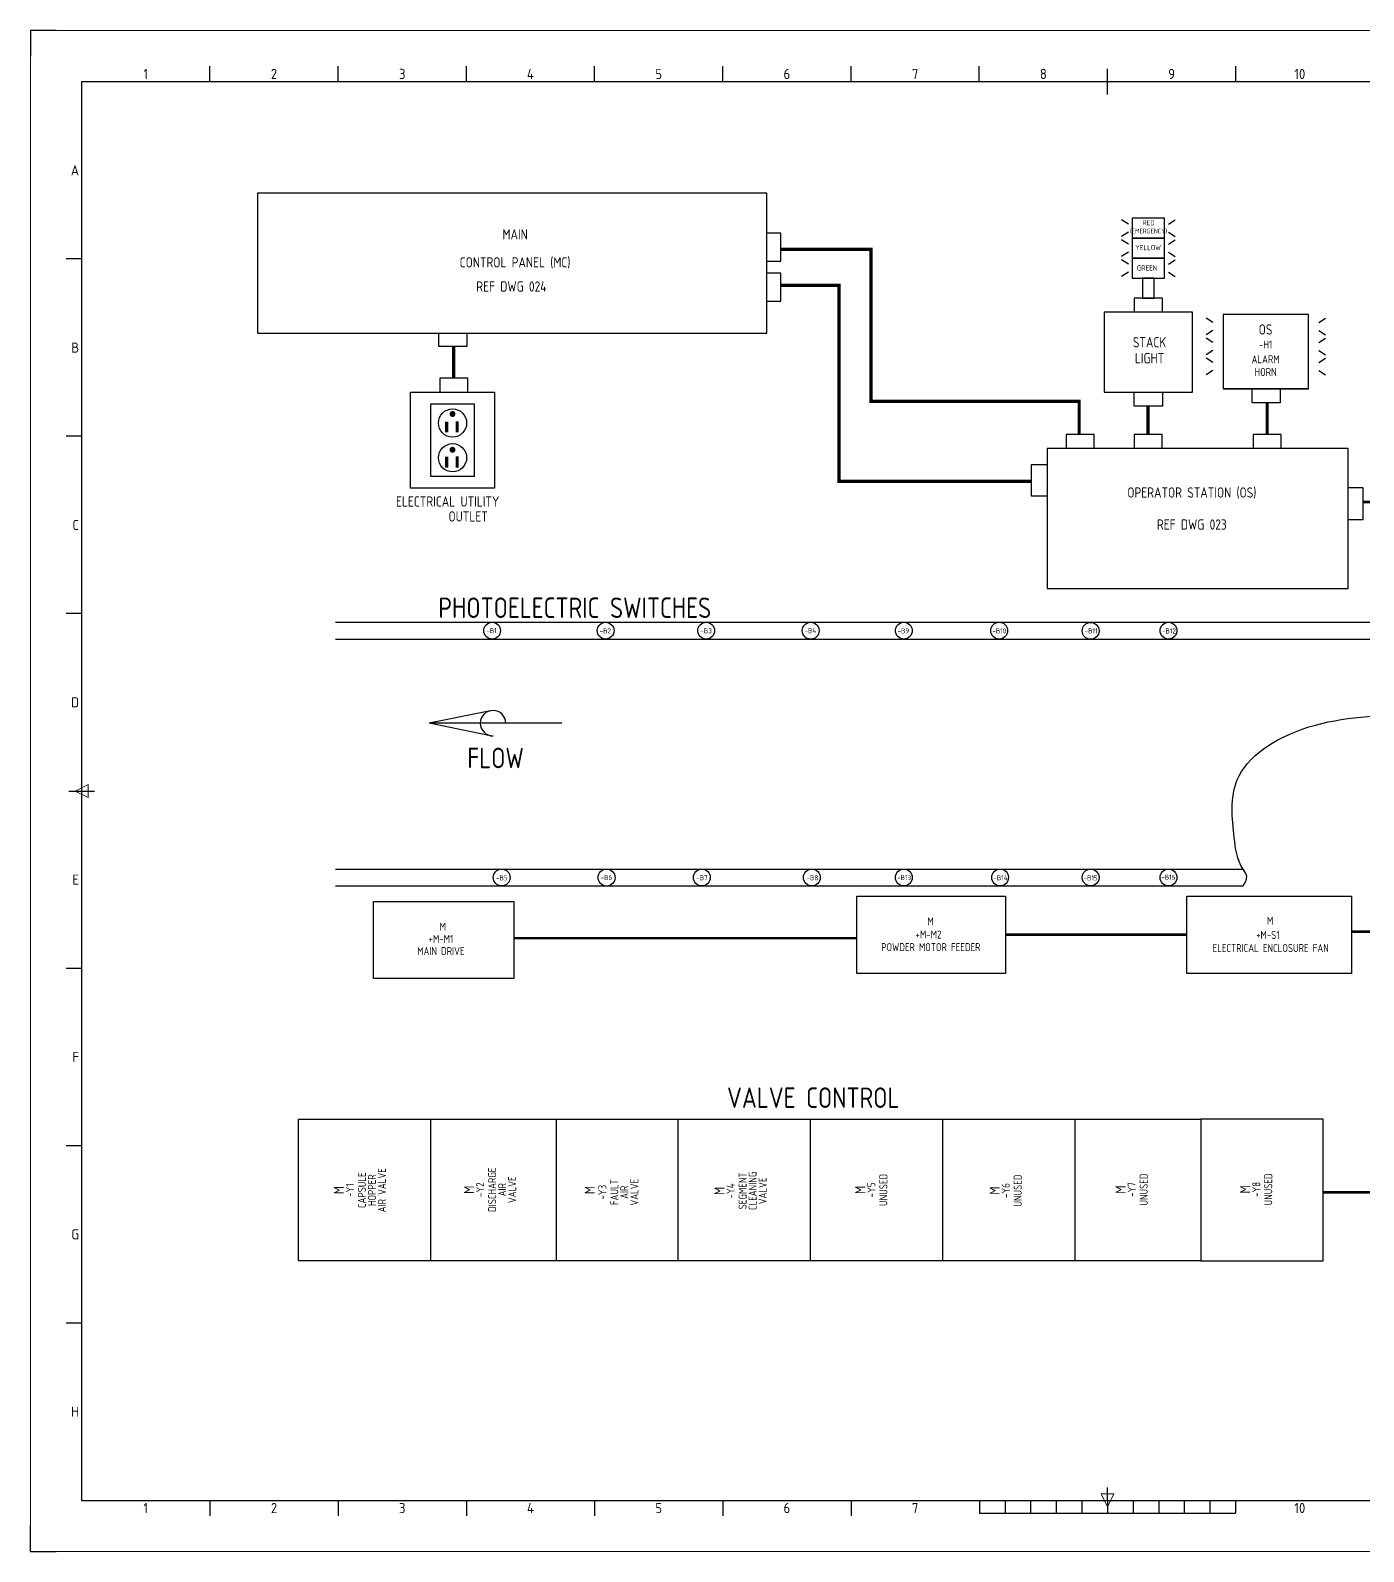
# Model space of a CAD drawing. Header units: millimetres. Extents: x 0 to 841, y 0 to 594.
# Drawn here: x 0 to 520, y 0 to 594 of the extents above; entities that cross this region are included whole.
import ezdxf
from ezdxf.enums import TextEntityAlignment as Align

# ---------------------------------------------------------------- set-up
doc = ezdxf.new("R2010")
doc.units = ezdxf.units.MM
doc.header["$LTSCALE"] = 12
for name, color, linetype in [('AE_BOR', 1, 'Continuous'), ('PCAT', 9, 'Continuous'), ('PDESC', 142, 'Continuous'), ('PLOC', 8, 'Continuous'), ('PMFG', 9, 'Continuous'), ('PSYMS', 7, 'Continuous'), ('PTAG', 150, 'Continuous'), ('REFDWG', 6, 'Continuous')]:
    doc.layers.add(name, color=color, linetype=linetype)
doc.styles.add('LEGACY', font='romans.shx')
doc.styles.add('WD_IEC', font='isocp2.shx', dxfattribs={"width": 0.9, "height": 4, "bigfont": 'gbcbig.shx'})

# ---------------------------------------------------------------- blocks, each defined once
blk = doc.blocks.new('gb_a1')
for p, q in [((20, 574), (20, 20)), ((20, 574), (821, 574)), ((20, 20), (821, 20))]:
    blk.add_line(p, q)
at = {"layer": 'AE_BOR', "lineweight": 30}
for p, q in [((10, 594), (0, 594)), ((0, 594), (0, 584)), ((0, 0), (0, 10)), ((0, 0), (10, 0))]:
    blk.add_line(p, q, dxfattribs=at)
at = {"layer": 'AE_BOR', "color": 1, "lineweight": 15}
for p, q in [((0, 594), (841, 594)), ((0, 0), (0, 594)), ((17.5, 297), (22.5, 299.5)), ((22.5, 294.5), (17.5, 297)), ((22.5, 299.5), (22.5, 294.5)), ((420.5, 17.5), (418, 22.5)), ((418, 22.5), (423, 22.5)), ((423, 22.5), (420.5, 17.5)), ((841, 0), (0, 0))]:
    blk.add_line(p, q, dxfattribs=at)
at = {"layer": 'AE_BOR'}
for p, q in [((70.0625, 574), (70.0625, 580)), ((120.125, 574), (120.125, 580)), ((170.1875, 574), (170.1875, 580)), ((220.25, 574), (220.25, 580)), ((270.3125, 574), (270.3125, 580)), ((320.375, 574), (320.375, 580)), ((370.4375, 574), (370.4375, 580)), ((470.5625, 574), (470.5625, 580)), ((20, 504.75), (14, 504.75)), ((20, 435.5), (14, 435.5)), ((20, 366.25), (14, 366.25)), ((20, 227.75), (14, 227.75)), ((20, 158.5), (14, 158.5)), ((20, 89.25), (14, 89.25)), ((70.0625, 20), (70.0625, 14)), ((120.125, 20), (120.125, 14)), ((170.1875, 20), (170.1875, 14)), ((220.25, 20), (220.25, 14)), ((270.3125, 20), (270.3125, 14)), ((320.375, 20), (320.375, 14))]:
    blk.add_line(p, q, dxfattribs=at)
at = {"layer": 'AE_BOR', "color": 2, "lineweight": 30}
for p, q in [((420.5, 574), (420.5, 579)), ((420.5, 569), (420.5, 574)), ((15, 297), (25, 297)), ((420.5, 20), (420.5, 25)), ((370.5, 20), (370.5, 15)), ((380.5, 20), (380.5, 15)), ((390.5, 20), (390.5, 15)), ((400.5, 20), (400.5, 15)), ((410.5, 20), (410.5, 15)), ((420.5, 20), (420.5, 15)), ((430.5, 20), (430.5, 15)), ((440.5, 20), (440.5, 15)), ((450.5, 20), (450.5, 15)), ((460.5, 20), (460.5, 15)), ((470.5, 20), (470.5, 15)), ((370.5, 15), (470.5, 15))]:
    blk.add_line(p, q, dxfattribs=at)
at = {"layer": 'AE_BOR', "style": 'WD_IEC'}
for s, p in [('1', (45.03125, 575)), ('2', (95.09375, 575)), ('3', (145.15625, 575)), ('4', (195.21875, 575)), ('5', (245.28125, 575)), ('6', (295.34375, 575)), ('7', (345.40625, 575)), ('8', (395.46875, 575)), ('9', (445.53125, 575)), ('10', (495.59375, 575)), ('1', (45.03125, 15)), ('2', (95.09375, 15)), ('3', (145.15625, 15)), ('4', (195.21875, 15)), ('5', (245.28125, 15)), ('6', (295.34375, 15)), ('7', (345.40625, 15)), ('10', (495.59375, 15))]:
    blk.add_text(s, height=4, dxfattribs=at).set_placement(p, align=Align.CENTER)
for s, p in [('A', (19, 539.375)), ('B', (19, 470.125)), ('C', (19, 400.875)), ('D', (19, 331.625)), ('E', (19, 262.375)), ('F', (19, 193.125)), ('G', (19, 123.875)), ('H', (19, 54.625))]:
    blk.add_text(s, height=4, dxfattribs=at).set_placement(p, align=Align.MIDDLE_RIGHT)
blk = doc.blocks.new('wd_ptag')
at = {"style": 'WD_IEC', "width": 0.9, "flags": 1}
blk.add_attdef('P_ITEM', text='', height=0.125, dxfattribs=at).set_placement((0, 0.469), align=Align.CENTER)
at = {"style": 'WD_IEC'}
for tag, width, p in [('INST', 0.8, (0, 0.312)), ('LOC', 0.8, (0, 0.156)), ('P_TAG1', 0.9, (0, 0)), ('DESC2', 0.9, (0, -0.344)), ('DESC1', 0.9, (0, -0.188)), ('DESC3', 0.9, (0, -0.5)), ('MFG', 0.9, (0, -0.656)), ('CAT', 0.9, (0, -0.812))]:
    blk.add_attdef(tag, text='', height=0.125, dxfattribs=dict(at, width=width)).set_placement(p, align=Align.CENTER)
at = {"linetype": 'Continuous', "style": 'WD_IEC'}
for tag, flags, p in [('RATING2', 9, (0.344, -0.187)), ('RATING4', 9, (0.344, -0.202)), ('RATING3', 9, (0.344, -0.218)), ('RATING8', 9, (0.344, -0.234)), ('RATING1', 9, (0.344, -0.171)), ('RATING10', 9, (0.344, -0.312)), ('RATING12', 9, (0.344, -0.327)), ('RATING11', 9, (0.344, -0.343)), ('RATING7', 9, (0.344, -0.249)), ('RATING6', 9, (0.344, -0.265)), ('RATING5', 9, (0.344, -0.281)), ('RATING9', 9, (0.344, -0.296)), ('WDBLKNAM', 1, (0.359, -0.369)), ('ASSYCODE', 9, (0.016, -0.859))]:
    blk.add_attdef(tag, text='', height=0.01, dxfattribs=dict(at, flags=flags)).set_placement(p, align=Align.CENTER)
blk = doc.blocks.new('MMREFDWG')
at = {"style": 'LEGACY', "width": 0.9, "flags": 8}
blk.add_attdef('REF_DWG', (0, 0), '', height=0.1, dxfattribs=at)
blk = doc.blocks.new('PNL275B')
at = {"layer": 'PSYMS'}
blk.add_circle((0, -3.28), 3.28, dxfattribs=at)
at = {"style": 'WD_IEC', "width": 0.9, "flags": 8}
blk.add_attdef('P_TAG1', text='', height=0.125, dxfattribs=at).set_placement((0, 0), align=Align.MIDDLE_CENTER)
for tag, p in [('RATING2', (0, -0.44)), ('RATING1', (0, -0.28))]:
    blk.add_attdef(tag, text='', height=0.125, dxfattribs=at).set_placement(p, align=Align.CENTER)
blk = doc.blocks.new('PNL276B')
at = {"layer": 'PSYMS'}
blk.add_circle((0, -3.28), 3.28, dxfattribs=at)
at = {"style": 'WD_IEC', "width": 0.9, "flags": 8}
blk.add_attdef('P_TAG1', text='', height=0.125, dxfattribs=at).set_placement((0, 0), align=Align.MIDDLE_CENTER)
for tag, p in [('RATING2', (0, -0.44)), ('RATING1', (0, -0.28))]:
    blk.add_attdef(tag, text='', height=0.125, dxfattribs=at).set_placement(p, align=Align.CENTER)
blk = doc.blocks.new('PNL277B')
at = {"layer": 'PSYMS'}
blk.add_circle((-0.34, -3.28), 3.3, dxfattribs=at)
at = {"style": 'WD_IEC', "width": 0.9, "flags": 8}
blk.add_attdef('P_TAG1', text='', height=0.125, dxfattribs=at).set_placement((0, 0), align=Align.MIDDLE_CENTER)
for tag, p in [('RATING2', (0, -0.44)), ('RATING1', (0, -0.28))]:
    blk.add_attdef(tag, text='', height=0.125, dxfattribs=at).set_placement(p, align=Align.CENTER)
blk = doc.blocks.new('PNL278B')
at = {"layer": 'PSYMS'}
blk.add_circle((0.2, -3.28), 3.29, dxfattribs=at)
at = {"style": 'WD_IEC', "width": 0.9, "flags": 8}
blk.add_attdef('P_TAG1', text='', height=0.125, dxfattribs=at).set_placement((0, 0), align=Align.MIDDLE_CENTER)
for tag, p in [('RATING2', (0, -0.44)), ('RATING1', (0, -0.28))]:
    blk.add_attdef(tag, text='', height=0.125, dxfattribs=at).set_placement(p, align=Align.CENTER)
blk = doc.blocks.new('PNL279B')
at = {"layer": 'PSYMS'}
blk.add_circle((0.37, -3.28), 3.3, dxfattribs=at)
at = {"style": 'WD_IEC', "width": 0.9, "flags": 8}
blk.add_attdef('P_TAG1', text='', height=0.125, dxfattribs=at).set_placement((0, 0), align=Align.MIDDLE_CENTER)
for tag, p in [('RATING2', (0, -0.44)), ('RATING1', (0, -0.28))]:
    blk.add_attdef(tag, text='', height=0.125, dxfattribs=at).set_placement(p, align=Align.CENTER)
blk = doc.blocks.new('PNL27BB')
at = {"layer": 'PSYMS'}
blk.add_circle((0.15, -3.28), 3.28, dxfattribs=at)
at = {"style": 'WD_IEC', "width": 0.9, "flags": 8}
blk.add_attdef('P_TAG1', text='', height=0.125, dxfattribs=at).set_placement((0, 0), align=Align.MIDDLE_CENTER)
for tag, p in [('RATING2', (0, -0.44)), ('RATING1', (0, -0.28))]:
    blk.add_attdef(tag, text='', height=0.125, dxfattribs=at).set_placement(p, align=Align.CENTER)
blk = doc.blocks.new('PNL3329')
at = {"layer": 'PSYMS'}
blk.add_circle((0.08, -3.28), 3.28, dxfattribs=at)
at = {"style": 'WD_IEC', "width": 0.9, "flags": 8}
blk.add_attdef('P_TAG1', text='', height=0.125, dxfattribs=at).set_placement((0, 0), align=Align.MIDDLE_CENTER)
for tag, p in [('RATING2', (0, -0.44)), ('RATING1', (0, -0.28))]:
    blk.add_attdef(tag, text='', height=0.125, dxfattribs=at).set_placement(p, align=Align.CENTER)
blk = doc.blocks.new('PNL3339')
at = {"layer": 'PSYMS'}
blk.add_circle((-0.29, -3.28), 3.29, dxfattribs=at)
at = {"style": 'WD_IEC', "width": 0.9, "flags": 8}
blk.add_attdef('P_TAG1', text='', height=0.125, dxfattribs=at).set_placement((0, 0), align=Align.MIDDLE_CENTER)
for tag, p in [('RATING2', (0, -0.44)), ('RATING1', (0, -0.28))]:
    blk.add_attdef(tag, text='', height=0.125, dxfattribs=at).set_placement(p, align=Align.CENTER)

msp = doc.modelspace()

# ---------------------------------------------------------------- linework, layer by layer
for p, q in [((428.64, 518.33), (426.01, 520.02)), ((444.26, 518.33), (446.89, 520.02)), ((293.01, 514.78), (287.54, 514.78)), ((293.01, 503.84), (293.01, 514.78)), ((428.64, 515.2), (426.01, 513.51)), ((428.64, 510.52), (426.01, 512.21)), ((444.26, 515.2), (446.89, 513.51)), ((444.26, 510.52), (446.89, 512.21)), ((428.64, 507.39), (426.01, 505.7)), ((444.26, 507.39), (446.89, 505.7)), ((287.54, 503.84), (293.01, 503.84)), ((293.01, 499.16), (287.54, 499.16)), ((293.01, 488.22), (293.01, 499.16)), ((428.64, 502.7), (426.01, 504.39)), ((428.64, 499.58), (426.01, 497.89)), ((444.26, 502.7), (446.89, 504.39)), ((444.26, 499.58), (446.89, 497.89)), ((287.54, 488.22), (293.01, 488.22)), ((430.98, 489.42), (430.98, 483.95)), ((441.92, 489.42), (430.98, 489.42)), ((441.92, 483.95), (441.92, 489.42)), ((461.64, 479.97), (459.01, 481.66)), ((503.01, 479.97), (505.64, 481.66)), ((159.41, 470.55), (159.41, 475.72)), ((170.35, 475.72), (170.35, 470.55)), ((461.64, 476.85), (459.01, 475.16)), ((503.01, 476.85), (505.64, 475.16)), ((170.35, 470.55), (159.41, 470.55)), ((461.64, 472.16), (459.01, 473.85)), ((503.01, 472.16), (505.64, 473.85)), ((461.64, 469.03), (459.01, 467.34)), ((461.64, 464.35), (459.01, 466.04)), ((503.01, 469.03), (505.64, 467.34)), ((503.01, 464.35), (505.64, 466.04)), ((170.74, 458.2), (159.8, 458.2)), ((159.8, 458.2), (159.8, 452.73)), ((170.74, 452.73), (170.74, 458.2)), ((461.64, 461.22), (459.01, 459.53)), ((503.01, 461.22), (505.64, 459.53)), ((148.39, 452.73), (181.2, 452.73)), ((148.39, 415.23), (148.39, 452.73)), ((181.2, 452.73), (181.2, 415.23)), ((430.98, 447.23), (430.98, 452.7)), ((441.92, 452.7), (441.92, 447.23)), ((498.48, 454.09), (465.67, 454.09)), ((477, 448.62), (477, 454.09)), ((487.93, 454.09), (487.93, 448.62)), ((441.92, 447.23), (430.98, 447.23)), ((487.93, 448.62), (477, 448.62)), ((415.26, 436.27), (404.32, 436.27)), ((404.32, 436.27), (404.32, 430.8)), ((415.26, 430.8), (415.26, 436.27)), ((441.82, 436.27), (430.89, 436.27)), ((430.89, 436.27), (430.89, 430.8)), ((441.82, 430.8), (441.82, 436.27)), ((488.32, 436.27), (477.39, 436.27)), ((477.39, 436.27), (477.39, 430.8)), ((488.32, 430.8), (488.32, 436.27)), ((390.79, 412.14), (390.79, 424.48)), ((390.79, 424.48), (396.97, 424.48)), ((181.2, 415.23), (148.39, 415.23)), ((396.76, 412.14), (390.79, 412.14)), ((520.33, 415.34), (514.5, 415.34)), ((520.33, 403.01), (520.33, 415.34)), ((514.5, 403.01), (520.33, 403.01)), ((119.16, 362.9), (585.55, 362.89)), ((119.16, 356.33), (580.57, 356.33)), ((179.61, 328.35), (155.7, 323.48)), ((185.59, 323.48), (155.7, 323.48)), ((179.61, 318.6), (155.7, 323.48)), ((179.61, 318.6), (155.7, 323.48)), ((207.46, 323.48), (157.49, 323.48)), ((119.16, 266.48), (473.44, 266.48)), ((119.16, 259.92), (473.44, 259.92)), ((156.19, 168.82), (156.19, 113.47)), ((205.32, 168.82), (205.32, 113.47)), ((252.76, 168.82), (252.76, 113.47)), ((304.43, 168.82), (304.43, 113.47)), ((356.1, 168.82), (356.1, 113.47)), ((407.78, 168.82), (407.78, 113.47)), ((456.91, 168.82), (456.91, 113.47)), ((504.71, 168.82), (456.91, 168.82)), ((504.71, 113.47), (504.71, 168.82)), ((456.91, 113.47), (504.71, 113.47))]:
    msp.add_line(p, q)
for points in [[(88.6, 530.41), (88.6, 475.72), (287.54, 475.72), (287.54, 530.41)], [(430.2, 520.67), (430.2, 512.86), (442.7, 512.86), (442.7, 520.67)], [(430.2, 512.86), (430.2, 505.05), (442.7, 505.05), (442.7, 512.86)], [(430.2, 505.05), (430.2, 497.23), (442.7, 497.23), (442.7, 505.05)], [(434.11, 497.23), (434.11, 489.42), (438.79, 489.42), (438.79, 497.23)], [(419.26, 483.95), (419.26, 452.7), (453.64, 452.7), (453.64, 483.95)], [(465.67, 454.09), (498.99, 454.09), (498.99, 483.1), (465.67, 483.1)], [(156.2, 448.04), (156.2, 419.92), (173.39, 419.92), (173.39, 448.04)], [(396.92, 430.8), (396.92, 376.11), (514.5, 376.11), (514.5, 430.8)], [(322.61, 255.87), (380.64, 255.87), (380.64, 225.74), (322.61, 225.74)], [(451.53, 255.87), (515.78, 255.87), (515.78, 225.74), (451.53, 225.74)], [(133.96, 253.9), (188.7, 253.9), (188.7, 223.77), (133.96, 223.77)]]:
    msp.add_lwpolyline(points, close=True)
for points, const_width in [([(328.17, 471.61), (328.17, 508.53), (293.01, 508.53)], 1.25), ([(293.01, 494.47), (315.67, 494.47), (315.67, 471.61)], 1.25), ([(165.27, 458.2), (165.27, 470.55)], 1.25), ([(315.67, 471.61), (315.67, 417.91), (375.03, 417.91)], 1.25), ([(328.17, 471.61), (328.17, 449.16), (375.03, 449.16)], 1.25), ([(409.42, 436.27), (409.42, 449.16), (375.03, 449.16)], 1.25), ([(436.35, 436.27), (436.35, 447.23)], 1.25), ([(482.86, 436.27), (482.86, 448.62)], 1.25), ([(162.53, 441.26), (162.53, 437.03)], 1.25), ([(166.63, 441.41), (166.63, 437.03)], 1.25), ([(162.53, 427.56), (162.53, 423.32)], 1.25), ([(166.63, 427.7), (166.63, 423.32)], 1.25), ([(375.03, 417.91), (390.79, 417.91)], 1.25), ([(520.33, 409.81), (602.01, 409.81), (602.01, 140.32), (504.71, 140.32)], 1), ([(235.81, 239.52), (188.7, 239.52)], 1)]:
    msp.add_lwpolyline(points, dxfattribs=dict(const_width=const_width))
at = {"const_width": 1.16}
for points in [[(164.21, 444.23, 1), (165.37, 444.23, 1)], [(164.21, 430.25, 1), (165.37, 430.25, 1)]]:
    msp.add_lwpolyline(points, format="xyb", close=True, dxfattribs=at)
at = {"color": 4, "const_width": 1}
for points in [[(322.63, 239.52), (235.81, 239.52)], [(451.53, 240.88), (380.6, 240.88)], [(531.28, 242.08), (516.07, 242.08)]]:
    msp.add_lwpolyline(points, dxfattribs=at)
msp.add_lwpolyline([(456.91, 113.47), (104.68, 113.47), (104.68, 168.82), (456.91, 168.82)])
for centre in [(164.79, 440.7), (164.79, 427.14)]:
    msp.add_circle(centre, 5.51)
msp.add_arc((180.61, 323.48), 4.98, 0.0001, 270)
msp.add_arc((180.61, 323.48), 4.98, 0.0001, 270)
msp.add_spline([(473.44, 259.92), (474.85, 263.68), (473.44, 266.48), (469.96, 278.86), (471.05, 301.09), (496.55, 321.15), (537.8, 327.65), (570.9, 340.67), (577.41, 351.51), (585.55, 362.89)], degree=3)

# ---------------------------------------------------------------- block references
msp.add_blockref('gb_a1', (0, 0))
at = {"layer": 'PSYMS'}
ref = msp.add_blockref('wd_ptag', (436.53, 519.77), dxfattribs=dict(at, xscale=10, yscale=10, zscale=10))
ref.add_attrib('DESC1', 'RED', dxfattribs={"layer": 'PDESC', "height": 2, "style": 'WD_IEC', "width": 0.9}).set_placement((436.53, 517.89), align=Align.CENTER)
ref.add_attrib('DESC3', '(EMERGENCY)', dxfattribs={"layer": 'PDESC', "height": 1.8, "style": 'WD_IEC', "width": 0.9}).set_placement((436.53, 514.77), align=Align.CENTER)
at = {"layer": 'PSYMS', "color": 3}
ref = msp.add_blockref('wd_ptag', (436.33, 510.07), dxfattribs=dict(at, xscale=10, yscale=10, zscale=10))
ref.add_attrib('DESC1', 'YELLOW', dxfattribs={"layer": 'PDESC', "color": 2, "height": 2, "style": 'WD_IEC', "width": 0.9}).set_placement((436.33, 508.19), align=Align.CENTER)
ref = msp.add_blockref('wd_ptag', (436.6, 502.58), dxfattribs=dict(at, xscale=12.5, yscale=12.5, zscale=12.5))
ref.add_attrib('DESC1', 'GREEN ', dxfattribs={"layer": 'PDESC', "color": 3, "height": 2, "style": 'WD_IEC', "width": 0.9}).set_placement((436.6, 500.24), align=Align.CENTER)
at = {"layer": 'PSYMS'}
ref = msp.add_blockref('wd_ptag', (481.46, 476.95), dxfattribs=at)
ref.add_attrib('P_TAG1', '-H1', dxfattribs={"layer": 'PTAG', "height": 3.125, "style": 'WD_IEC', "width": 0.9}).set_placement((482.22, 469.77), align=Align.CENTER)
ref.add_attrib('DESC1', 'ALARM', dxfattribs={"layer": 'PDESC', "height": 3.125, "style": 'WD_IEC', "width": 0.9}).set_placement((482.22, 464.03), align=Align.CENTER)
ref.add_attrib('DESC2', 'HORN', dxfattribs={"layer": 'PDESC', "height": 3.125, "style": 'WD_IEC', "width": 0.9}).set_placement((482.22, 459.06), align=Align.CENTER)
ref.add_attrib('LOC', 'OS', dxfattribs={"layer": 'PLOC', "height": 4, "style": 'WD_IEC', "width": 0.9}).set_placement((482.22, 475.22), align=Align.CENTER)
ref.add_attrib('MFG', 'INDEX ASSEMBLY', dxfattribs={"layer": 'PMFG', "height": 0.125, "style": 'WD_IEC', "width": 0.9}).set_placement((481.46, 476.3), align=Align.CENTER)
ref = msp.add_blockref('wd_ptag', (170.89, 470.32), dxfattribs=dict(at, xscale=25, yscale=25, zscale=25))
ref.add_attrib('DESC1', 'ELECTRICAL UTILITY', dxfattribs={"layer": 'PDESC', "height": 4, "style": 'WD_IEC', "width": 0.9}).set_placement((162.91, 408.06), align=Align.CENTER)
ref.add_attrib('DESC2', 'OUTLET', dxfattribs={"layer": 'PDESC', "height": 4, "style": 'WD_IEC', "width": 0.9}).set_placement((170.89, 402.22), align=Align.CENTER)
ref = msp.add_blockref('PNL275B', (180.24, 362.9), dxfattribs=at)
ref.add_attrib('P_TAG1', '-B1', dxfattribs={"layer": 'PTAG', "height": 2, "style": 'WD_IEC', "width": 0.9, "flags": 8}).set_placement((180.02, 359.64), align=Align.MIDDLE_CENTER)
ref = msp.add_blockref('PNL275B', (224.56, 362.9), dxfattribs=at)
ref.add_attrib('P_TAG1', '-B2', dxfattribs={"layer": 'PTAG', "height": 2, "style": 'WD_IEC', "width": 0.9, "flags": 8}).set_placement((224.45, 359.54), align=Align.MIDDLE_CENTER)
ref = msp.add_blockref('PNL276B', (263.81, 362.9), dxfattribs=at)
ref.add_attrib('P_TAG1', '-B3', dxfattribs={"layer": 'PTAG', "height": 2, "style": 'WD_IEC', "width": 0.9, "flags": 8}).set_placement((263.8, 359.59), align=Align.MIDDLE_CENTER)
ref = msp.add_blockref('PNL277B', (304.97, 362.88), dxfattribs=at)
ref.add_attrib('P_TAG1', '-B4', dxfattribs={"layer": 'PTAG', "height": 2, "style": 'WD_IEC', "width": 0.9, "flags": 8}).set_placement((304.5, 359.62), align=Align.MIDDLE_CENTER)
ref = msp.add_blockref('PNL3329', (340.92, 362.9), dxfattribs=at)
ref.add_attrib('P_TAG1', '-B9', dxfattribs={"layer": 'PTAG', "height": 2, "style": 'WD_IEC', "width": 0.9, "flags": 8}).set_placement((340.81, 359.56), align=Align.MIDDLE_CENTER)
ref = msp.add_blockref('PNL3339', (378.49, 362.9), dxfattribs=at)
ref.add_attrib('P_TAG1', '-B10', dxfattribs={"layer": 'PTAG', "height": 2, "style": 'WD_IEC', "width": 0.9, "flags": 8}).set_placement((378.27, 359.54), align=Align.MIDDLE_CENTER)
ref = msp.add_blockref('PNL3329', (413.84, 362.82), dxfattribs=at)
ref.add_attrib('P_TAG1', '-B11', dxfattribs={"layer": 'PTAG', "height": 2, "style": 'WD_IEC', "width": 0.9, "flags": 8}).set_placement((414.13, 359.51), align=Align.MIDDLE_CENTER)
ref = msp.add_blockref('PNL3329', (444.26, 362.9), dxfattribs=at)
ref.add_attrib('P_TAG1', '-B12', dxfattribs={"layer": 'PTAG', "height": 2, "style": 'WD_IEC', "width": 0.9, "flags": 8}).set_placement((444.5, 359.49), align=Align.MIDDLE_CENTER)
ref = msp.add_blockref('PNL278B', (183.79, 266.48), dxfattribs=at)
ref.add_attrib('P_TAG1', '-B5', dxfattribs={"layer": 'PTAG', "height": 2, "style": 'WD_IEC', "width": 0.9, "flags": 8}).set_placement((184.01, 263.1), align=Align.MIDDLE_CENTER)
ref = msp.add_blockref('PNL279B', (224.56, 266.48), dxfattribs=at)
ref.add_attrib('P_TAG1', '-B6', dxfattribs={"layer": 'PTAG', "height": 2, "style": 'WD_IEC', "width": 0.9, "flags": 8}).set_placement((224.85, 263.24), align=Align.MIDDLE_CENTER)
ref = msp.add_blockref('PNL27BB', (261.97, 266.48), dxfattribs=at)
ref.add_attrib('P_TAG1', '-B7', dxfattribs={"layer": 'PTAG', "height": 2, "style": 'WD_IEC', "width": 0.9, "flags": 8}).set_placement((262.17, 263.15), align=Align.MIDDLE_CENTER)
ref = msp.add_blockref('PNL27BB', (304.9, 266.48), dxfattribs=at)
ref.add_attrib('P_TAG1', '-B8', dxfattribs={"layer": 'PTAG', "height": 2, "style": 'WD_IEC', "width": 0.9, "flags": 8}).set_placement((305.27, 263.15), align=Align.MIDDLE_CENTER)
ref = msp.add_blockref('PNL3329', (340.92, 266.49), dxfattribs=at)
ref.add_attrib('P_TAG1', '-B13', dxfattribs={"layer": 'PTAG', "height": 2, "style": 'WD_IEC', "width": 0.9, "flags": 8}).set_placement((341.1, 263.23), align=Align.MIDDLE_CENTER)
ref = msp.add_blockref('PNL3329', (378.49, 266.48), dxfattribs=at)
ref.add_attrib('P_TAG1', '-B14', dxfattribs={"layer": 'PTAG', "height": 2, "style": 'WD_IEC', "width": 0.9, "flags": 8}).set_placement((378.73, 263.14), align=Align.MIDDLE_CENTER)
ref = msp.add_blockref('PNL3329', (413.84, 266.48), dxfattribs=at)
ref.add_attrib('P_TAG1', '-B15', dxfattribs={"layer": 'PTAG', "height": 2, "style": 'WD_IEC', "width": 0.9, "flags": 8}).set_placement((413.9, 263.06), align=Align.MIDDLE_CENTER)
ref = msp.add_blockref('PNL3329', (444.26, 266.48), dxfattribs=at)
ref.add_attrib('P_TAG1', '-B16', dxfattribs={"layer": 'PTAG', "height": 2, "style": 'WD_IEC', "width": 0.9, "flags": 8}).set_placement((444.26, 263.35), align=Align.MIDDLE_CENTER)
ref = msp.add_blockref('wd_ptag', (160.43, 245.81), dxfattribs=at)
ref.add_attrib('P_TAG1', '+M-M1', dxfattribs={"layer": 'PTAG', "height": 3.125, "style": 'WD_IEC', "width": 0.9}).set_placement((160.25, 237.67), align=Align.CENTER)
ref.add_attrib('LOC', 'M', dxfattribs={"layer": 'PLOC', "height": 3.12, "style": 'WD_IEC', "width": 0.9}).set_placement((160.97, 242.48), align=Align.CENTER)
ref.add_attrib('DESC3', 'MAIN DRIVE', dxfattribs={"layer": 'PDESC', "height": 3.125, "style": 'WD_IEC', "width": 0.9}).set_placement((160.25, 232.93), align=Align.CENTER)
ref.add_attrib('CAT', '1329RS-ZAF3318VNC', dxfattribs={"layer": 'PCAT', "height": 0.125, "style": 'WD_IEC', "width": 0.9}).set_placement((160.43, 245), align=Align.CENTER)
ref.add_attrib('MFG', 'AB', dxfattribs={"layer": 'PMFG', "height": 0.125, "style": 'WD_IEC', "width": 0.9}).set_placement((160.43, 245.15), align=Align.CENTER)
ref = msp.add_blockref('wd_ptag', (353.5, 247.08), dxfattribs=at)
ref.add_attrib('P_TAG1', '+M-M2', dxfattribs={"layer": 'PTAG', "height": 3.125, "style": 'WD_IEC', "width": 0.9}).set_placement((350.61, 239.4), align=Align.CENTER)
ref.add_attrib('LOC', 'M', dxfattribs={"layer": 'PLOC', "height": 3.12, "style": 'WD_IEC', "width": 0.9}).set_placement((351.42, 244.5), align=Align.CENTER)
ref.add_attrib('DESC3', 'POWDER MOTOR FEEDER', dxfattribs={"layer": 'PDESC', "height": 3.125, "style": 'WD_IEC', "width": 0.9}).set_placement((351.53, 234.47), align=Align.CENTER)
ref.add_attrib('CAT', '1329RS-ZAF3318VNC', dxfattribs={"layer": 'PCAT', "height": 0.125, "style": 'WD_IEC', "width": 0.9}).set_placement((353.5, 246.27), align=Align.CENTER)
ref.add_attrib('MFG', 'AB', dxfattribs={"layer": 'PMFG', "height": 0.125, "style": 'WD_IEC', "width": 0.9}).set_placement((353.5, 246.42), align=Align.CENTER)
ref = msp.add_blockref('wd_ptag', (483.74, 247.08), dxfattribs=at)
ref.add_attrib('P_TAG1', '+M-S1', dxfattribs={"layer": 'PTAG', "height": 3.125, "style": 'WD_IEC', "width": 0.9}).set_placement((483.09, 239.23), align=Align.CENTER)
ref.add_attrib('DESC1', 'ELECTRICAL ENCLOSURE FAN', dxfattribs={"layer": 'PDESC', "height": 3.125, "style": 'WD_IEC', "width": 0.9}).set_placement((484.2, 234.11), align=Align.CENTER)
ref.add_attrib('LOC', 'M', dxfattribs={"layer": 'PLOC', "height": 3.12, "style": 'WD_IEC', "width": 0.9}).set_placement((484, 244.76), align=Align.CENTER)
ref.add_attrib('CAT', '1329RS-ZAF3318VNC', dxfattribs={"layer": 'PCAT', "height": 0.125, "style": 'WD_IEC', "width": 0.9}).set_placement((483.74, 246.27), align=Align.CENTER)
ref.add_attrib('MFG', 'AB', dxfattribs={"layer": 'PMFG', "height": 0.125, "style": 'WD_IEC', "width": 0.9}).set_placement((483.74, 246.42), align=Align.CENTER)
ref = msp.add_blockref('wd_ptag', (118.63, 141.1), dxfattribs=dict(at, xscale=25, yscale=25, zscale=25, rotation=90))
ref.add_attrib('P_TAG1', '-Y1', dxfattribs={"layer": 'PTAG', "height": 3.125, "rotation": 90, "style": 'WD_IEC', "width": 0.9}).set_placement((126.29, 141.11), align=Align.CENTER)
ref.add_attrib('DESC1', 'CAPSULE', dxfattribs={"layer": 'PDESC', "height": 3.125, "rotation": 90, "style": 'WD_IEC', "width": 0.9}).set_placement((130.97, 141.11), align=Align.CENTER)
ref.add_attrib('DESC2', 'HOPPER', dxfattribs={"layer": 'PDESC', "height": 3.125, "rotation": 90, "style": 'WD_IEC', "width": 0.9}).set_placement((134.88, 141.11), align=Align.CENTER)
ref.add_attrib('LOC', 'M', dxfattribs={"layer": 'PLOC', "height": 4, "rotation": 90, "style": 'WD_IEC', "width": 0.9}).set_placement((122.38, 141.11), align=Align.CENTER)
ref.add_attrib('DESC3', 'AIR VALVE', dxfattribs={"layer": 'PDESC', "height": 3.125, "rotation": 90, "style": 'WD_IEC', "width": 0.9}).set_placement((138.79, 141.11), align=Align.CENTER)
ref = msp.add_blockref('wd_ptag', (169.76, 141.1), dxfattribs=dict(at, xscale=25, yscale=25, zscale=25, rotation=90))
ref.add_attrib('P_TAG1', '-Y2', dxfattribs={"layer": 'PTAG', "height": 3.125, "rotation": 90, "style": 'WD_IEC', "width": 0.9}).set_placement((177.14, 141.3), align=Align.CENTER)
ref.add_attrib('DESC1', 'DISCHARGE', dxfattribs={"layer": 'PDESC', "height": 3.125, "rotation": 90, "style": 'WD_IEC', "width": 0.9}).set_placement((181.83, 141.3), align=Align.CENTER)
ref.add_attrib('DESC2', 'AIR', dxfattribs={"layer": 'PDESC', "height": 3.125, "rotation": 90, "style": 'WD_IEC', "width": 0.9}).set_placement((185.73, 141.3), align=Align.CENTER)
ref.add_attrib('LOC', 'M', dxfattribs={"layer": 'PLOC', "height": 4, "rotation": 90, "style": 'WD_IEC', "width": 0.9}).set_placement((173.23, 141.3), align=Align.CENTER)
ref.add_attrib('DESC3', 'VALVE', dxfattribs={"layer": 'PDESC', "height": 3.125, "rotation": 90, "style": 'WD_IEC', "width": 0.9}).set_placement((189.64, 141.3), align=Align.CENTER)
ref = msp.add_blockref('wd_ptag', (216.29, 141.1), dxfattribs=dict(at, xscale=25, yscale=25, zscale=25, rotation=90))
ref.add_attrib('P_TAG1', '-Y3', dxfattribs={"layer": 'PTAG', "height": 3.125, "rotation": 90, "style": 'WD_IEC', "width": 0.9}).set_placement((224.83, 140.33), align=Align.CENTER)
ref.add_attrib('DESC1', 'FAULT', dxfattribs={"layer": 'PDESC', "height": 3.125, "rotation": 90, "style": 'WD_IEC', "width": 0.9}).set_placement((229.51, 140.33), align=Align.CENTER)
ref.add_attrib('DESC2', 'AIR', dxfattribs={"layer": 'PDESC', "height": 3.125, "rotation": 90, "style": 'WD_IEC', "width": 0.9}).set_placement((233.42, 140.33), align=Align.CENTER)
ref.add_attrib('LOC', 'M', dxfattribs={"layer": 'PLOC', "height": 4, "rotation": 90, "style": 'WD_IEC', "width": 0.9}).set_placement((220.35, 141.18), align=Align.CENTER)
ref.add_attrib('DESC3', 'VALVE', dxfattribs={"layer": 'PDESC', "height": 3.125, "rotation": 90, "style": 'WD_IEC', "width": 0.9}).set_placement((237.33, 140.33), align=Align.CENTER)
ref = msp.add_blockref('wd_ptag', (266.53, 141.1), dxfattribs=dict(at, xscale=25, yscale=25, zscale=25, rotation=90))
ref.add_attrib('P_TAG1', '-Y4', dxfattribs={"layer": 'PTAG', "height": 3.125, "rotation": 90, "style": 'WD_IEC', "width": 0.9}).set_placement((274.92, 140.84), align=Align.CENTER)
ref.add_attrib('DESC1', 'SEGMENT', dxfattribs={"layer": 'PDESC', "height": 3.125, "rotation": 90, "style": 'WD_IEC', "width": 0.9}).set_placement((279.61, 140.84), align=Align.CENTER)
ref.add_attrib('DESC2', 'CLEANING', dxfattribs={"layer": 'PDESC', "height": 3.125, "rotation": 90, "style": 'WD_IEC', "width": 0.9}).set_placement((283.51, 140.84), align=Align.CENTER)
ref.add_attrib('LOC', 'M', dxfattribs={"layer": 'PLOC', "height": 4, "rotation": 90, "style": 'WD_IEC', "width": 0.9}).set_placement((271.01, 140.84), align=Align.CENTER)
ref.add_attrib('DESC3', 'VALVE', dxfattribs={"layer": 'PDESC', "height": 3.125, "rotation": 90, "style": 'WD_IEC', "width": 0.9}).set_placement((287.42, 140.84), align=Align.CENTER)
ref = msp.add_blockref('wd_ptag', (316.76, 141.1), dxfattribs=dict(at, xscale=25, yscale=25, zscale=25, rotation=90))
ref.add_attrib('P_TAG1', '-Y5', dxfattribs={"layer": 'PTAG', "height": 3.125, "rotation": 90, "style": 'WD_IEC', "width": 0.9}).set_placement((329.86, 141.23), align=Align.CENTER)
ref.add_attrib('DESC1', 'UNUSED', dxfattribs={"layer": 'PDESC', "height": 3.125, "rotation": 90, "style": 'WD_IEC', "width": 0.9}).set_placement((334.55, 141.23), align=Align.CENTER)
ref.add_attrib('LOC', 'M', dxfattribs={"layer": 'PLOC', "height": 4, "rotation": 90, "style": 'WD_IEC', "width": 0.9}).set_placement((325.96, 141.23), align=Align.CENTER)
ref = msp.add_blockref('wd_ptag', (373.58, 141.1), dxfattribs=dict(at, xscale=25, yscale=25, zscale=25, rotation=90))
ref.add_attrib('P_TAG1', '-Y6', dxfattribs={"layer": 'PTAG', "height": 3.125, "rotation": 90, "style": 'WD_IEC', "width": 0.9}).set_placement((382.33, 140.95), align=Align.CENTER)
ref.add_attrib('DESC1', 'UNUSED', dxfattribs={"layer": 'PDESC', "height": 3.125, "rotation": 90, "style": 'WD_IEC', "width": 0.9}).set_placement((387.02, 140.95), align=Align.CENTER)
ref.add_attrib('LOC', 'M', dxfattribs={"layer": 'PLOC', "height": 4, "rotation": 90, "style": 'WD_IEC', "width": 0.9}).set_placement((378.43, 140.95), align=Align.CENTER)
ref = msp.add_blockref('wd_ptag', (422.61, 141.1), dxfattribs=dict(at, xscale=25, yscale=25, zscale=25, rotation=90))
ref.add_attrib('P_TAG1', '-Y7', dxfattribs={"layer": 'PTAG', "height": 3.125, "rotation": 90, "style": 'WD_IEC', "width": 0.9}).set_placement((431.52, 141.36), align=Align.CENTER)
ref.add_attrib('DESC1', 'UNUSED', dxfattribs={"layer": 'PDESC', "height": 3.125, "rotation": 90, "style": 'WD_IEC', "width": 0.9}).set_placement((436.2, 141.36), align=Align.CENTER)
ref.add_attrib('LOC', 'M', dxfattribs={"layer": 'PLOC', "height": 4, "rotation": 90, "style": 'WD_IEC', "width": 0.9}).set_placement((427.61, 141.36), align=Align.CENTER)
ref = msp.add_blockref('wd_ptag', (469.26, 141.1), dxfattribs=dict(at, xscale=25, yscale=25, zscale=25, rotation=90))
ref.add_attrib('P_TAG1', '-Y8', dxfattribs={"layer": 'PTAG', "height": 3.125, "rotation": 90, "style": 'WD_IEC', "width": 0.9}).set_placement((480.16, 141.43), align=Align.CENTER)
ref.add_attrib('DESC1', 'UNUSED', dxfattribs={"layer": 'PDESC', "height": 3.125, "rotation": 90, "style": 'WD_IEC', "width": 0.9}).set_placement((484.84, 141.43), align=Align.CENTER)
ref.add_attrib('LOC', 'M', dxfattribs={"layer": 'PLOC', "height": 4, "rotation": 90, "style": 'WD_IEC', "width": 0.9}).set_placement((476.25, 141.43), align=Align.CENTER)
at = {"layer": 'REFDWG'}
ref = msp.add_blockref('MMREFDWG', (174.06, 492), dxfattribs=dict(at, xscale=25, yscale=25, zscale=25))
ref.add_attrib('REF_DWG', 'REF DWG 024', (174.06, 492), dxfattribs={"layer": '0', "height": 4, "style": 'WD_IEC', "width": 0.9, "flags": 8})
ref = msp.add_blockref('MMREFDWG', (453.43, 401.07), dxfattribs=dict(at, xscale=25, yscale=25, zscale=25))
ref.add_attrib('REF_DWG', 'REF DWG 023', dxfattribs={"layer": '0', "height": 4, "style": 'WD_IEC', "width": 0.9, "flags": 8}).set_placement((453.43, 401.07), align=Align.MIDDLE)

# ---------------------------------------------------------------- texts
at = {"style": 'WD_IEC', "width": 0.9}
for s, p in [('MAIN', (189.22, 514.39)), ('CONTROL PANEL (MC)', (189.22, 503.45)), ('OPERATOR STATION (OS)', (453.43, 413.57))]:
    msp.add_text(s, height=4, dxfattribs=at).set_placement(p, align=Align.MIDDLE)
for s, p in [('STACK', (436.92, 472.24)), ('LIGHT', (436.92, 465.99))]:
    msp.add_text(s, height=4, dxfattribs=at).set_placement(p, align=Align.MIDDLE_CENTER)
msp.add_text('FLOW', height=8, dxfattribs=at).set_placement((170.57, 309.9), align=Align.MIDDLE_LEFT)
msp.add_text('VALVE CONTROL', height=8, dxfattribs=at).set_placement((271.96, 173.25))
at = {"layer": 'PSYMS', "style": 'WD_IEC', "width": 0.9}
msp.add_text('PHOTOELECTRIC SWITCHES', height=8, dxfattribs=at).set_placement((159.27, 364.56))

doc.saveas('drawing.dxf')
